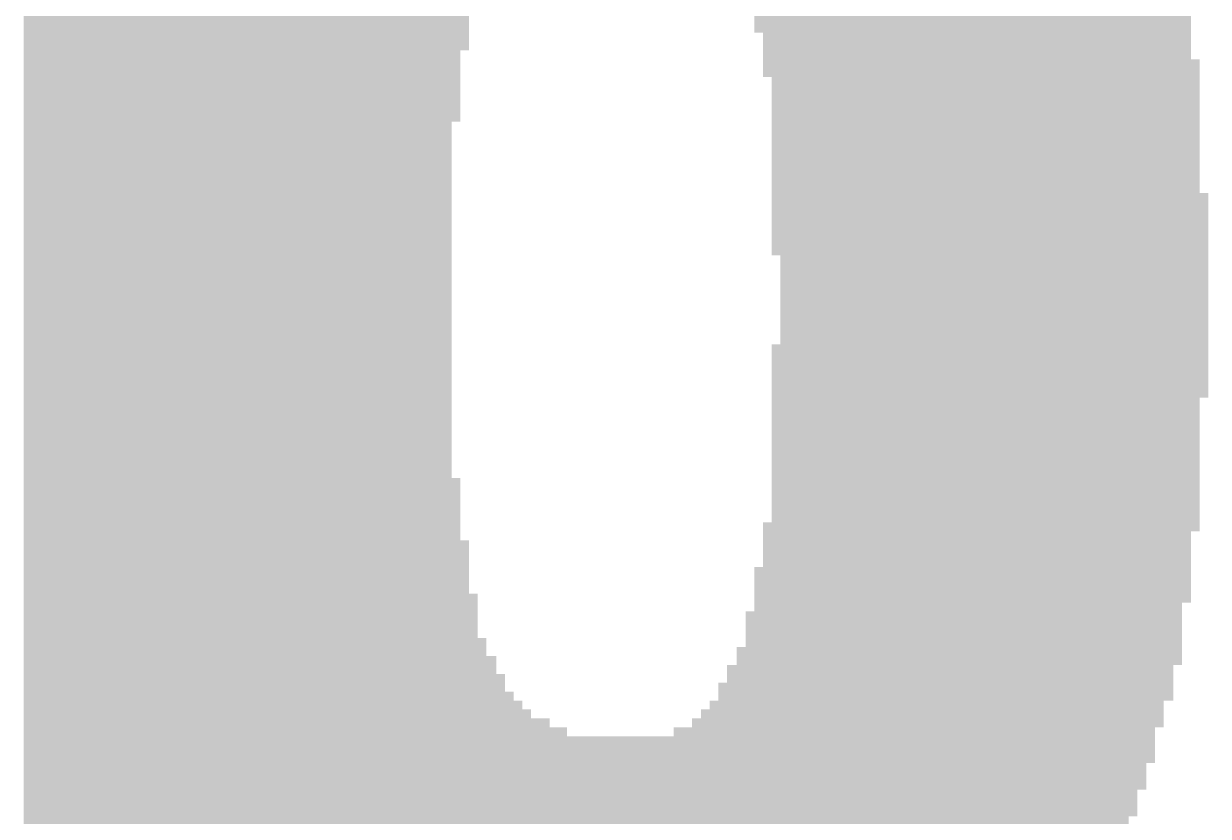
# Model space of a CAD drawing. Extents: x -0.75 to 3.47, y -1.8 to 2.11.
# Drawn here: x 1.3982 to 1.5203, y 1.5689 to 1.6506 of the extents above; entities that cross this region are included whole.
import ezdxf

# ---------------------------------------------------------------- set-up
doc = ezdxf.new("R2010")
doc.units = 0
doc.header["$MEASUREMENT"] = 0
doc.layers.get('0').update_dxf_attribs({"linetype": 'CONTINUOUS'})
doc.layers.add('22', color=2, linetype='CONTINUOUS')

# ---------------------------------------------------------------- blocks, each defined once
blk = doc.blocks.new('RECT')
blk.add_solid([(-0.5, -0.5), (0.5, -0.5), (-0.5, 0.5), (0.5, 0.5)])

msp = doc.modelspace()

# ---------------------------------------------------------------- block references
at = {"layer": '22', "rotation": 180}
for p, xscale, yscale in [((1.421134, 1.651062), 0.0459, 0.0009199999999999999), ((1.495984, 1.651062), 0.045, 0.0009199999999999999), ((1.421134, 1.650142), 0.0459, 0.0009199999999999999), ((1.421134, 1.649222), 0.0459, 0.0009199999999999999), ((1.495984, 1.650142), 0.045, 0.0009199999999999999), ((1.496434, 1.649222), 0.0441, 0.0009199999999999999), ((1.421134, 1.648302), 0.0459, 0.0009199999999999999), ((1.496434, 1.648302), 0.0441, 0.0009199999999999999), ((1.420684, 1.647382), 0.045, 0.0009199999999999999), ((1.496434, 1.647382), 0.0441, 0.0009199999999999999), ((1.420684, 1.646467), 0.045, 0.00091), ((1.420684, 1.645552), 0.045, 0.0009199999999999999), ((1.496884, 1.646467), 0.045, 0.00091), ((1.496884, 1.645552), 0.045, 0.0009199999999999999), ((1.420684, 1.644632), 0.045, 0.0009199999999999999), ((1.497334, 1.644632), 0.0441, 0.0009199999999999999), ((1.420684, 1.643712), 0.045, 0.0009199999999999999), ((1.497334, 1.643712), 0.0441, 0.0009199999999999999), ((1.420684, 1.642792), 0.045, 0.0009199999999999999), ((1.420684, 1.641872), 0.045, 0.0009199999999999999), ((1.497334, 1.642792), 0.0441, 0.0009199999999999999), ((1.497334, 1.641872), 0.0441, 0.0009199999999999999), ((1.420684, 1.640957), 0.045, 0.00091), ((1.497334, 1.640957), 0.0441, 0.00091), ((1.420234, 1.640042), 0.0441, 0.0009199999999999999), ((1.497334, 1.640042), 0.0441, 0.0009199999999999999), ((1.420234, 1.639122), 0.0441, 0.0009199999999999999), ((1.420234, 1.638202), 0.0441, 0.0009199999999999999), ((1.497334, 1.639122), 0.0441, 0.0009199999999999999), ((1.497334, 1.638202), 0.0441, 0.0009199999999999999), ((1.420234, 1.637282), 0.0441, 0.0009199999999999999), ((1.497334, 1.637282), 0.0441, 0.0009199999999999999), ((1.420234, 1.636362), 0.0441, 0.0009199999999999999), ((1.497334, 1.636362), 0.0441, 0.0009199999999999999), ((1.420234, 1.635447), 0.0441, 0.00091), ((1.420234, 1.634532), 0.0441, 0.0009199999999999999), ((1.497334, 1.635447), 0.0441, 0.00091), ((1.497334, 1.634532), 0.0441, 0.0009199999999999999), ((1.420234, 1.633612), 0.0441, 0.0009199999999999999), ((1.497334, 1.633612), 0.0441, 0.0009199999999999999), ((1.420234, 1.632692), 0.0441, 0.0009199999999999999), ((1.497784, 1.632692), 0.045, 0.0009199999999999999), ((1.420234, 1.631772), 0.0441, 0.0009199999999999999), ((1.420234, 1.630852), 0.0441, 0.0009199999999999999), ((1.497784, 1.631772), 0.045, 0.0009199999999999999), ((1.497784, 1.630852), 0.045, 0.0009199999999999999), ((1.420234, 1.629937), 0.0441, 0.00091), ((1.497784, 1.629937), 0.045, 0.00091), ((1.420234, 1.629022), 0.0441, 0.0009199999999999999), ((1.497784, 1.629022), 0.045, 0.0009199999999999999), ((1.420234, 1.628102), 0.0441, 0.0009199999999999999), ((1.420234, 1.627182), 0.0441, 0.0009199999999999999), ((1.497784, 1.628102), 0.045, 0.0009199999999999999), ((1.497784, 1.627182), 0.045, 0.0009199999999999999), ((1.420234, 1.626262), 0.0441, 0.0009199999999999999), ((1.498234, 1.626262), 0.0441, 0.0009199999999999999), ((1.420234, 1.625347), 0.0441, 0.00091), ((1.498234, 1.625347), 0.0441, 0.00091), ((1.420234, 1.624432), 0.0441, 0.0009199999999999999), ((1.420234, 1.623512), 0.0441, 0.0009199999999999999), ((1.498234, 1.624432), 0.0441, 0.0009199999999999999), ((1.498234, 1.623512), 0.0441, 0.0009199999999999999), ((1.420234, 1.622592), 0.0441, 0.0009199999999999999), ((1.498234, 1.622592), 0.0441, 0.0009199999999999999), ((1.420234, 1.621672), 0.0441, 0.0009199999999999999), ((1.498234, 1.621672), 0.0441, 0.0009199999999999999), ((1.420234, 1.620752), 0.0441, 0.0009199999999999999), ((1.420234, 1.619837), 0.0441, 0.00091), ((1.498234, 1.620752), 0.0441, 0.0009199999999999999), ((1.498234, 1.619837), 0.0441, 0.00091), ((1.420234, 1.618922), 0.0441, 0.0009199999999999999), ((1.498234, 1.618922), 0.0441, 0.0009199999999999999), ((1.420234, 1.618002), 0.0441, 0.0009199999999999999), ((1.498234, 1.618002), 0.0441, 0.0009199999999999999), ((1.420234, 1.617082), 0.0441, 0.0009199999999999999), ((1.420234, 1.616162), 0.0441, 0.0009199999999999999), ((1.497784, 1.617082), 0.045, 0.0009199999999999999), ((1.497784, 1.616162), 0.045, 0.0009199999999999999), ((1.420234, 1.615242), 0.0441, 0.0009199999999999999), ((1.497784, 1.615242), 0.045, 0.0009199999999999999), ((1.420234, 1.614327), 0.0441, 0.00091), ((1.497784, 1.614327), 0.045, 0.00091), ((1.420234, 1.613412), 0.0441, 0.0009199999999999999), ((1.420234, 1.612492), 0.0441, 0.0009199999999999999), ((1.497784, 1.613412), 0.045, 0.0009199999999999999), ((1.497784, 1.612492), 0.045, 0.0009199999999999999), ((1.420234, 1.611572), 0.0441, 0.0009199999999999999), ((1.497334, 1.611572), 0.0441, 0.0009199999999999999), ((1.420234, 1.610652), 0.0441, 0.0009199999999999999), ((1.497334, 1.610652), 0.0441, 0.0009199999999999999), ((1.420234, 1.609732), 0.0441, 0.0009199999999999999), ((1.497334, 1.609732), 0.0441, 0.0009199999999999999), ((1.420234, 1.608817), 0.0441, 0.00091), ((1.420234, 1.607902), 0.0441, 0.0009199999999999999), ((1.497334, 1.608817), 0.0441, 0.00091), ((1.497334, 1.607902), 0.0441, 0.0009199999999999999), ((1.420234, 1.606982), 0.0441, 0.0009199999999999999), ((1.497334, 1.606982), 0.0441, 0.0009199999999999999), ((1.420234, 1.606062), 0.0441, 0.0009199999999999999), ((1.497334, 1.606062), 0.0441, 0.0009199999999999999), ((1.420234, 1.605142), 0.0441, 0.0009199999999999999), ((1.420234, 1.604222), 0.0441, 0.0009199999999999999), ((1.497334, 1.605142), 0.0441, 0.0009199999999999999), ((1.497334, 1.604222), 0.0441, 0.0009199999999999999), ((1.420684, 1.603307), 0.045, 0.00091), ((1.497334, 1.603307), 0.0441, 0.00091), ((1.420684, 1.602392), 0.045, 0.0009199999999999999), ((1.497334, 1.602392), 0.0441, 0.0009199999999999999), ((1.420684, 1.601472), 0.045, 0.0009199999999999999), ((1.420684, 1.600552), 0.045, 0.0009199999999999999), ((1.497334, 1.601472), 0.0441, 0.0009199999999999999), ((1.497334, 1.600552), 0.0441, 0.0009199999999999999), ((1.420684, 1.599632), 0.045, 0.0009199999999999999), ((1.497334, 1.599632), 0.0441, 0.0009199999999999999), ((1.420684, 1.598717), 0.045, 0.00091), ((1.496884, 1.598717), 0.045, 0.00091), ((1.420684, 1.597802), 0.045, 0.0009199999999999999), ((1.421134, 1.596882), 0.0459, 0.0009199999999999999), ((1.496434, 1.597802), 0.0441, 0.0009199999999999999), ((1.496434, 1.596882), 0.0441, 0.0009199999999999999), ((1.421134, 1.595962), 0.0459, 0.0009199999999999999), ((1.496434, 1.595962), 0.0441, 0.0009199999999999999), ((1.421134, 1.595042), 0.0459, 0.0009199999999999999), ((1.496434, 1.595042), 0.0441, 0.0009199999999999999), ((1.421134, 1.594122), 0.0459, 0.0009199999999999999), ((1.421134, 1.593207), 0.0459, 0.00091), ((1.495984, 1.594122), 0.045, 0.0009199999999999999), ((1.495984, 1.593207), 0.045, 0.00091), ((1.421134, 1.592292), 0.0459, 0.0009199999999999999), ((1.495984, 1.592292), 0.045, 0.0009199999999999999), ((1.421584, 1.591372), 0.0468, 0.0009199999999999999), ((1.495984, 1.591372), 0.045, 0.0009199999999999999), ((1.421584, 1.590452), 0.0468, 0.0009199999999999999), ((1.421584, 1.589532), 0.0468, 0.0009199999999999999), ((1.495084, 1.589532), 0.045, 0.0009199999999999999), ((1.495534, 1.590452), 0.0441, 0.0009199999999999999), ((1.421584, 1.588612), 0.0468, 0.0009199999999999999), ((1.495084, 1.588612), 0.045, 0.0009199999999999999), ((1.421584, 1.587697), 0.0468, 0.00091), ((1.495084, 1.587697), 0.045, 0.00091), ((1.422034, 1.586782), 0.0477, 0.0009199999999999999), ((1.422034, 1.585862), 0.0477, 0.0009199999999999999), ((1.494634, 1.585862), 0.0459, 0.0009199999999999999), ((1.495084, 1.586782), 0.045, 0.0009199999999999999), ((1.422534, 1.584942), 0.0487, 0.0009199999999999999), ((1.494634, 1.584942), 0.0459, 0.0009199999999999999), ((1.422534, 1.584022), 0.0487, 0.0009199999999999999), ((1.493684, 1.584022), 0.046, 0.0009199999999999999), ((1.422984, 1.583102), 0.0496, 0.0009199999999999999), ((1.422984, 1.582187), 0.0496, 0.00091), ((1.493234, 1.582187), 0.0469, 0.00091), ((1.493684, 1.583102), 0.046, 0.0009199999999999999), ((1.423434, 1.581272), 0.0505, 0.0009199999999999999), ((1.493234, 1.581272), 0.0469, 0.0009199999999999999), ((1.423884, 1.580352), 0.0514, 0.0009199999999999999), ((1.492284, 1.580352), 0.0468, 0.0009199999999999999), ((1.424334, 1.579432), 0.0523, 0.0009199999999999999), ((1.425284, 1.578512), 0.0542, 0.0009199999999999999), ((1.491384, 1.578512), 0.0486, 0.0009199999999999999), ((1.491834, 1.579432), 0.0477, 0.0009199999999999999), ((1.426184, 1.577592), 0.056, 0.0009199999999999999), ((1.489984, 1.577592), 0.0496, 0.0009199999999999999), ((1.456484, 1.576677), 0.1166, 0.00091), ((1.456484, 1.575762), 0.1166, 0.0009199999999999999), ((1.456484, 1.574842), 0.1166, 0.0009199999999999999), ((1.456034, 1.573922), 0.1157, 0.0009199999999999999), ((1.456034, 1.573002), 0.1157, 0.0009199999999999999), ((1.456034, 1.572087), 0.1157, 0.00091), ((1.455584, 1.571172), 0.1148, 0.0009199999999999999), ((1.455584, 1.570252), 0.1148, 0.0009199999999999999), ((1.455584, 1.569332), 0.1148, 0.0009199999999999999), ((1.455134, 1.568412), 0.1139, 0.0009199999999999999)]:
    msp.add_blockref('RECT', p, dxfattribs=dict(at, xscale=xscale, yscale=yscale))

doc.saveas('drawing.dxf')
